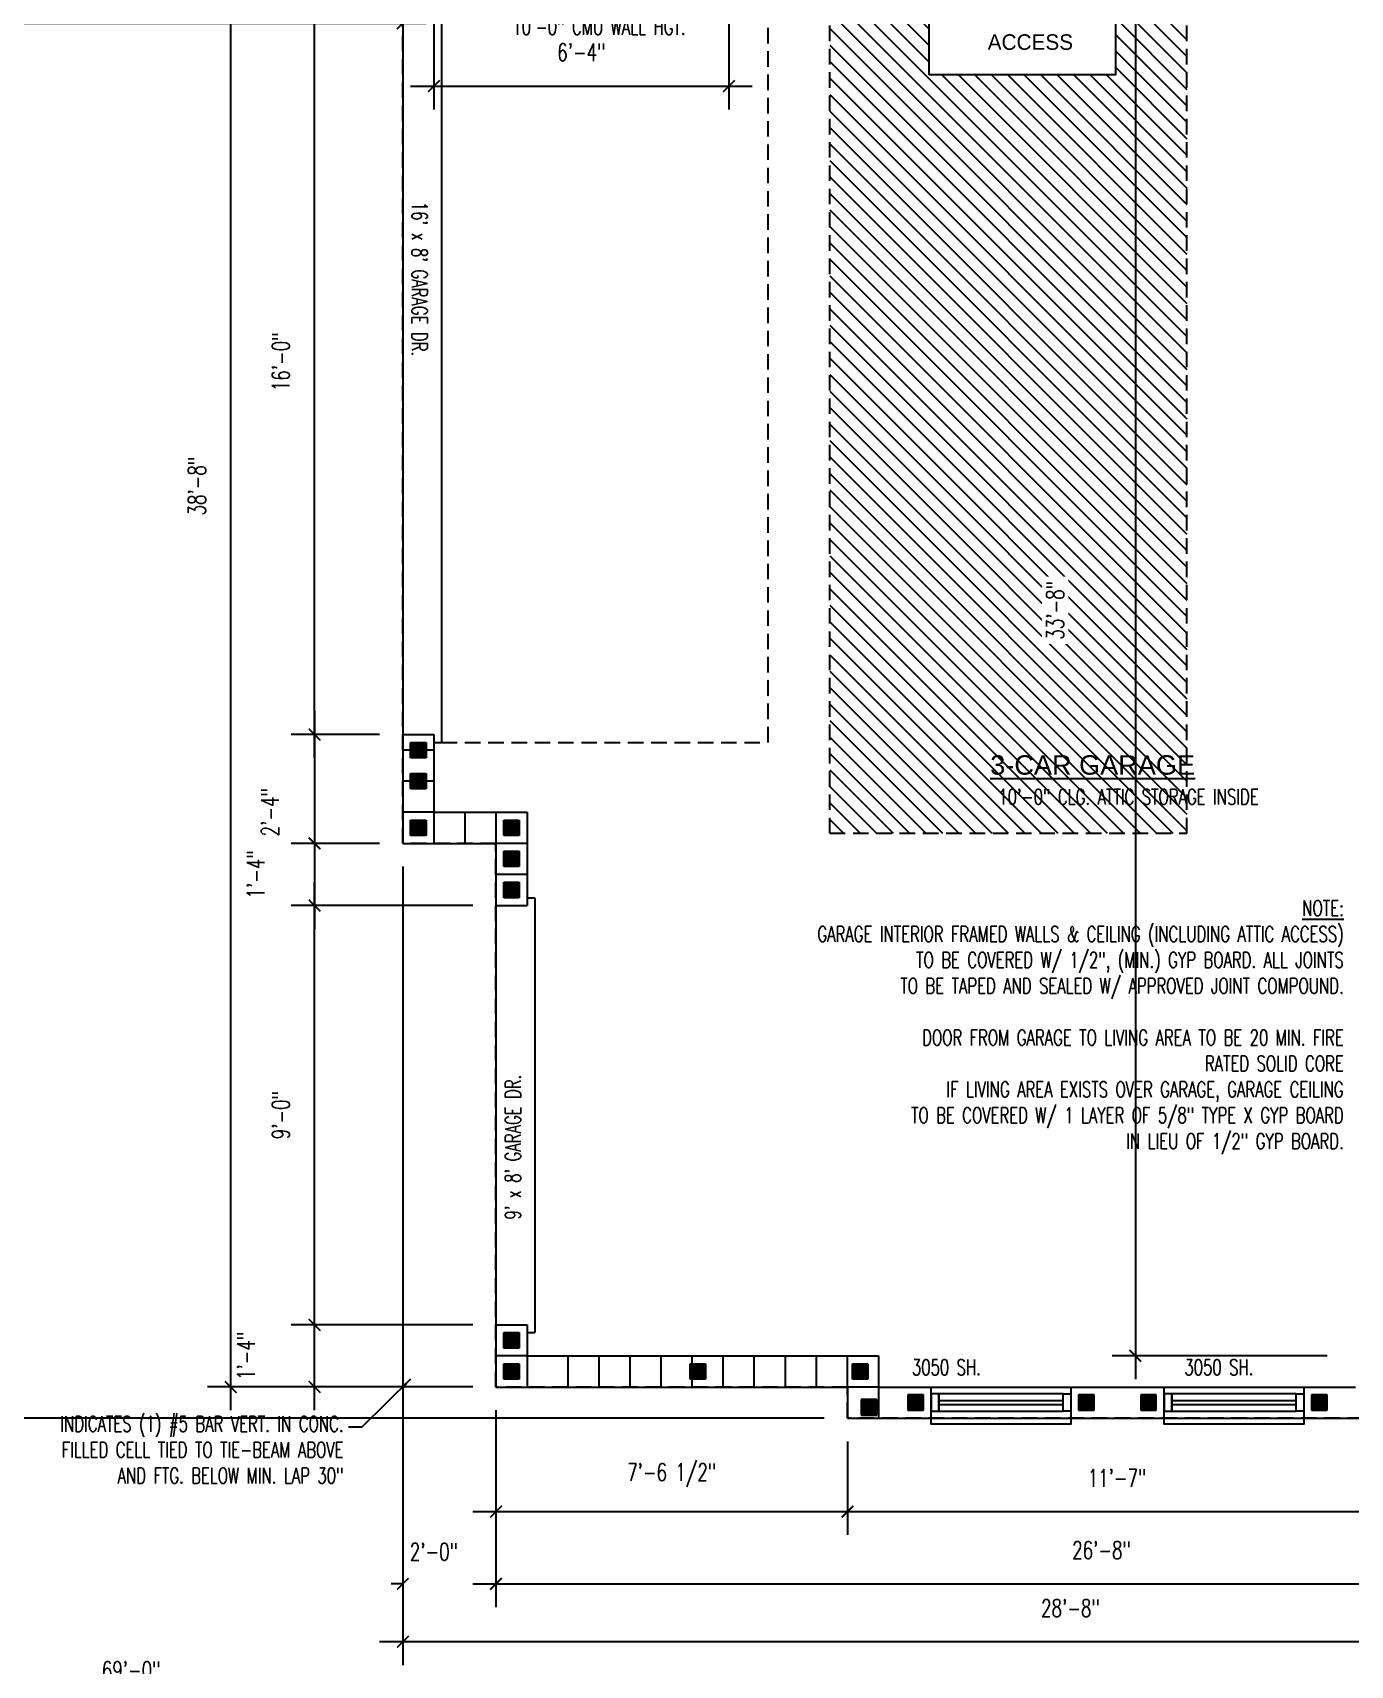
# Model space of a CAD drawing. Header units: inches. Extents: x -25328 to 8149, y -5530 to 4336.
# Drawn here: x -4191.8 to -3852.3, y 1438.1 to 1858.6 of the extents above; entities that cross this region are included whole.
import ezdxf

# ---------------------------------------------------------------- set-up
doc = ezdxf.new("R2010")
doc.units = ezdxf.units.IN
doc.header["$LTSCALE"] = 16
doc.header["$MEASUREMENT"] = 0
doc.linetypes.add('HIDDEN', pattern=[0.375, 0.25, -0.125])
doc.layers.get('0').update_dxf_attribs({"linetype": 'CONTINUOUS'})
doc.layers.get('DEFPOINTS').update_dxf_attribs({"linetype": 'CONTINUOUS'})
doc.layers.add('AREA', color=7, linetype='HIDDEN', plot=False)
for name, color, linetype in [('BLOCK', 8, 'CONTINUOUS'), ('CELLS', 165, 'CONTINUOUS'), ('DIM', 5, 'CONTINUOUS'), ('DIMS', 5, 'CONTINUOUS'), ('DOORS', 1, 'CONTINUOUS'), ('HATCH', 8, 'CONTINUOUS'), ('TEXT', 11, 'CONTINUOUS'), ('TEXT ROOM', 3, 'CONTINUOUS'), ('WALLS EXT', 6, 'CONTINUOUS'), ('WALLS INT', 6, 'CONTINUOUS'), ('WINDOWS', 1, 'CONTINUOUS')]:
    doc.layers.add(name, color=color, linetype=linetype)
doc.styles.add('ARCHM', font='ARCHM.SHX')
doc.styles.add('PAYTAS RM', font='romans.shx', dxfattribs={"width": 0.7, "height": 4.5})
doc.styles.add('PAYTS NOTES', font='romans.shx', dxfattribs={"width": 0.7, "height": 4.5})
doc.styles.add('TEST', font='swissk.ttf', dxfattribs={"height": 4})
doc.dimstyles.new('DIM- PAYTAS', dxfattribs={"dimscale": 48, "dimtxt": 0.1, "dimasz": 0.0625, "dimexe": 0.125, "dimexo": 0.125, "dimgap": 0.125, "dimtad": 1, "dimdec": 1, "dimzin": 3, "dimdsep": 46, "dimlunit": 4, "dimtxsty": 'PAYTAS RM', "dimblk": 'ARCHTICK', "dimcen": 0.09, "dimdle": 0.125, "dimclrd": 5, "dimclre": 5, "dimclrt": 11, "dimadec": 0, "dimazin": 0, "dimtfac": 1, "dimtdec": 1, "dimtofl": 0, "dimtmove": 2, "dimatfit": 3, "dimfxl": 0, "dimfrac": 2, "dimtolj": 1, "dimtzin": 3, "dimarcsym": 0})

# ---------------------------------------------------------------- blocks, each defined once
blk = doc.blocks.new('CELL')
at = {"layer": 'CELLS', "linetype": 'Continuous'}
for p, q in [((-1.99, -1.89), (-1.99, 2.11)), ((-1.99, 2.11), (2.01, 2.11)), ((2.01, 2.11), (2.01, -1.89)), ((2.01, -1.89), (-1.99, -1.89))]:
    blk.add_line(p, q, dxfattribs=at)
for points in [[(-1.99, 2.11), (-1.99, -1.89), (2.01, 2.11), (-0.07, -1.89)], [(2.01, 2.11), (-0.07, -1.89), (2.01, -0.79), (1.71, -1.89)], [(2.01, -0.79), (1.71, -1.89), (2.01, -1.89)]]:
    blk.add_solid(points, dxfattribs=at)
blk = doc.blocks.new('_ArchTick')
at = {"color": 0, "linetype": 'ByBlock', "const_width": 0.15}
blk.add_lwpolyline([(-0.5, -0.5), (0.5, 0.5)], dxfattribs=at)
blk = doc.blocks.new('*D248')
at = {"layer": 'DEFPOINTS', "color": 0, "transparency": 16777216}
for p in [(-4119.13, 1869.81), (-4096.39, 1869.81), (-4096.39, 1677.81)]:
    blk.add_point(p, dxfattribs=at)
at = {"layer": 'DIMS', "color": 5, "lineweight": -2, "transparency": 16777216}
for p, q in [((-4119.13, 1671.81), (-4119.13, 1875.81)), ((-4102.39, 1869.81), (-4125.13, 1869.81)), ((-4102.39, 1677.81), (-4125.13, 1677.81))]:
    blk.add_line(p, q, dxfattribs=at)
at = {"layer": 'DIMS', "color": 5, "lineweight": -2, "transparency": 16777216, "xscale": 3, "yscale": 3, "zscale": 3}
for p, rotation in [((-4119.13, 1869.81), 90), ((-4119.13, 1677.81), 270)]:
    blk.add_blockref('_ArchTick', p, dxfattribs=dict(at, rotation=rotation))
at = {"layer": 'DIMS', "color": 11, "transparency": 16777216, "insert": (-4127.81, 1773.81), "char_height": 4.5, "attachment_point": 5, "rotation": 90, "style": 'PAYTAS RM'}
blk.add_mtext('\\A1;16\'-0"', dxfattribs=at)
blk = doc.blocks.new('*D262')
at = {"layer": 'DEFPOINTS', "color": 0, "transparency": 16777216}
for p in [(-4140.73, 1973.81), (-4129.39, 1973.81), (-4105.76, 1509.81)]:
    blk.add_point(p, dxfattribs=at)
at = {"layer": 'DIMS', "color": 5, "lineweight": -2, "transparency": 16777216}
for p, q in [((-4140.73, 1503.81), (-4140.73, 1979.81)), ((-4135.39, 1973.81), (-4146.73, 1973.81)), ((-4111.76, 1509.81), (-4146.73, 1509.81))]:
    blk.add_line(p, q, dxfattribs=at)
at = {"layer": 'DIMS', "color": 5, "lineweight": -2, "transparency": 16777216, "xscale": 3, "yscale": 3, "zscale": 3}
for p, rotation in [((-4140.73, 1973.81), 90), ((-4140.73, 1509.81), 270)]:
    blk.add_blockref('_ArchTick', p, dxfattribs=dict(at, rotation=rotation))
at = {"layer": 'DIMS', "color": 11, "transparency": 16777216, "insert": (-4149.41, 1741.81), "char_height": 4.5, "attachment_point": 5, "rotation": 90, "style": 'PAYTAS RM'}
blk.add_mtext('\\A1;38\'-8"', dxfattribs=at)
blk = doc.blocks.new('*D275')
at = {"layer": 'DEFPOINTS', "color": 0, "transparency": 16777216}
for p in [(-3981.83, 1501.81), (-3842.95, 1501.81), (-3842.95, 1477.71)]:
    blk.add_point(p, dxfattribs=at)
at = {"layer": 'DIMS', "color": 5, "lineweight": -2, "transparency": 16777216}
for p, q in [((-3981.83, 1495.81), (-3981.83, 1471.71)), ((-3842.95, 1495.81), (-3842.95, 1471.71)), ((-3987.83, 1477.71), (-3836.95, 1477.71))]:
    blk.add_line(p, q, dxfattribs=at)
at = {"layer": 'DIMS', "color": 5, "lineweight": -2, "transparency": 16777216, "xscale": 3, "yscale": 3, "zscale": 3, "rotation": 180}
blk.add_blockref('_ArchTick', (-3981.83, 1477.71), dxfattribs=at)
at = {"layer": 'DIMS', "color": 5, "lineweight": -2, "transparency": 16777216, "xscale": 3, "yscale": 3, "zscale": 3}
blk.add_blockref('_ArchTick', (-3842.95, 1477.71), dxfattribs=at)
at = {"layer": 'DIMS', "color": 11, "transparency": 16777216, "insert": (-3912.39, 1486.39), "char_height": 4.5, "attachment_point": 5, "style": 'PAYTAS RM'}
blk.add_mtext('\\A1;11\'-7"', dxfattribs=at)
blk = doc.blocks.new('*D276')
at = {"layer": 'DEFPOINTS', "color": 0, "transparency": 16777216}
for p in [(-3752.39, 1509.81), (-4072.39, 1491.76), (-3752.39, 1459.12)]:
    blk.add_point(p, dxfattribs=at)
at = {"layer": 'DIMS', "color": 5, "lineweight": -2, "transparency": 16777216}
for p, q in [((-3752.39, 1503.81), (-3752.39, 1453.12)), ((-4072.39, 1485.76), (-4072.39, 1453.12)), ((-4078.39, 1459.12), (-3746.39, 1459.12))]:
    blk.add_line(p, q, dxfattribs=at)
at = {"layer": 'DIMS', "color": 5, "lineweight": -2, "transparency": 16777216, "xscale": 3, "yscale": 3, "zscale": 3, "rotation": 180}
blk.add_blockref('_ArchTick', (-4072.39, 1459.12), dxfattribs=at)
at = {"layer": 'DIMS', "color": 5, "lineweight": -2, "transparency": 16777216, "xscale": 3, "yscale": 3, "zscale": 3}
blk.add_blockref('_ArchTick', (-3752.39, 1459.12), dxfattribs=at)
at = {"layer": 'DIMS', "color": 11, "transparency": 16777216, "insert": (-3916.39, 1467.8), "char_height": 4.5, "attachment_point": 5, "style": 'PAYTAS RM'}
blk.add_mtext('\\A1;26\'-8"', dxfattribs=at)
blk = doc.blocks.new('*D310')
at = {"layer": 'DEFPOINTS', "color": 0, "transparency": 16777216}
for p in [(-3898.39, 1921.81), (-3907.66, 1517.81), (-3852.27, 1517.81)]:
    blk.add_point(p, dxfattribs=at)
at = {"layer": 'DIM', "color": 5, "lineweight": -2, "transparency": 16777216}
for p, q in [((-3907.66, 1927.81), (-3907.66, 1511.81)), ((-3904.39, 1921.81), (-3913.66, 1921.81)), ((-3858.27, 1517.81), (-3913.66, 1517.81))]:
    blk.add_line(p, q, dxfattribs=at)
at = {"layer": 'DIM', "color": 5, "lineweight": -2, "transparency": 16777216, "xscale": 3, "yscale": 3, "zscale": 3}
for p, rotation in [((-3907.66, 1921.81), 90), ((-3907.66, 1517.81), 270)]:
    blk.add_blockref('_ArchTick', p, dxfattribs=dict(at, rotation=rotation))
at = {"layer": 'DIM', "color": 11, "transparency": 16777216, "insert": (-3928.34, 1709.81), "char_height": 4.5, "attachment_point": 5, "rotation": 90, "style": 'PAYTAS RM', "bg_fill": 3, "box_fill_scale": 1.25, "bg_fill_color": 256, "bg_fill_true_color": 13158600, "bg_fill_transparency": 0}
blk.add_mtext('\\A1;33\'-8"', dxfattribs=at)
blk = doc.blocks.new('*D316')
at = {"layer": 'DEFPOINTS', "color": 0, "transparency": 16777216}
for p in [(-4096.39, 1464.59), (-3752.39, 1464.59), (-4096.39, 1444.19)]:
    blk.add_point(p, dxfattribs=at)
at = {"layer": 'DIM', "color": 5, "lineweight": -2, "transparency": 16777216}
for p, q in [((-4096.39, 1458.59), (-4096.39, 1438.19)), ((-3752.39, 1458.59), (-3752.39, 1438.19)), ((-3746.39, 1444.19), (-4102.39, 1444.19))]:
    blk.add_line(p, q, dxfattribs=at)
at = {"layer": 'DIM', "color": 5, "lineweight": -2, "transparency": 16777216, "xscale": 3, "yscale": 3, "zscale": 3, "rotation": 180}
blk.add_blockref('_ArchTick', (-4096.39, 1444.19), dxfattribs=at)
at = {"layer": 'DIM', "color": 5, "lineweight": -2, "transparency": 16777216, "xscale": 3, "yscale": 3, "zscale": 3}
blk.add_blockref('_ArchTick', (-3752.39, 1444.19), dxfattribs=at)
at = {"layer": 'DIM', "color": 11, "transparency": 16777216, "insert": (-3924.39, 1452.87), "char_height": 4.5, "attachment_point": 5, "style": 'PAYTAS RM', "bg_fill": 3, "box_fill_scale": 1.25, "bg_fill_color": 256, "bg_fill_true_color": 13158600, "bg_fill_transparency": 0}
blk.add_mtext('\\A1;28\'-8"', dxfattribs=at)
blk = doc.blocks.new('*D530')
at = {"layer": 'DEFPOINTS', "color": 0, "transparency": 16777216}
for p in [(-4096.39, 1677.81), (-4119.13, 1649.81), (-4096.39, 1649.81)]:
    blk.add_point(p, dxfattribs=at)
at = {"layer": 'WALLS INT', "color": 5, "lineweight": -2, "transparency": 16777216}
for p, q in [((-4119.13, 1683.81), (-4119.13, 1643.81)), ((-4102.39, 1677.81), (-4125.13, 1677.81)), ((-4102.39, 1649.81), (-4125.13, 1649.81))]:
    blk.add_line(p, q, dxfattribs=at)
at = {"layer": 'WALLS INT', "color": 5, "lineweight": -2, "transparency": 16777216, "xscale": 3, "yscale": 3, "zscale": 3}
for p, rotation in [((-4119.13, 1677.81), 90), ((-4119.13, 1649.81), 270)]:
    blk.add_blockref('_ArchTick', p, dxfattribs=dict(at, rotation=rotation))
at = {"layer": 'WALLS INT', "color": 11, "transparency": 16777216, "insert": (-4130.62, 1657.81), "char_height": 4.5, "attachment_point": 5, "rotation": 90, "style": 'PAYTAS RM', "bg_fill": 3, "box_fill_scale": 1.25, "bg_fill_color": 256, "bg_fill_true_color": 13158600, "bg_fill_transparency": 0}
blk.add_mtext('\\A1;2\'-4"', dxfattribs=at)
blk = doc.blocks.new('*D531')
at = {"layer": 'DEFPOINTS', "color": 0, "transparency": 16777216}
for p in [(-4096.39, 1649.81), (-4119.13, 1633.81), (-4072.39, 1633.81)]:
    blk.add_point(p, dxfattribs=at)
at = {"layer": 'WALLS INT', "color": 5, "lineweight": -2, "transparency": 16777216}
for p, q in [((-4119.13, 1655.81), (-4119.13, 1627.81)), ((-4102.39, 1649.81), (-4125.13, 1649.81)), ((-4078.39, 1633.81), (-4125.13, 1633.81))]:
    blk.add_line(p, q, dxfattribs=at)
at = {"layer": 'WALLS INT', "color": 5, "lineweight": -2, "transparency": 16777216, "xscale": 3, "yscale": 3, "zscale": 3}
for p, rotation in [((-4119.13, 1649.81), 90), ((-4119.13, 1633.81), 270)]:
    blk.add_blockref('_ArchTick', p, dxfattribs=dict(at, rotation=rotation))
at = {"layer": 'WALLS INT', "color": 11, "transparency": 16777216, "insert": (-4134.3, 1641.81), "char_height": 4.5, "attachment_point": 5, "rotation": 90, "style": 'PAYTAS RM', "bg_fill": 3, "box_fill_scale": 1.25, "bg_fill_color": 256, "bg_fill_true_color": 13158600, "bg_fill_transparency": 0}
blk.add_mtext('\\A1;1\'-4"', dxfattribs=at)
blk = doc.blocks.new('*D532')
at = {"layer": 'DEFPOINTS', "color": 0, "transparency": 16777216}
for p in [(-4119.13, 1525.81), (-4072.39, 1525.81), (-4072.39, 1509.81)]:
    blk.add_point(p, dxfattribs=at)
at = {"layer": 'WALLS INT', "color": 5, "lineweight": -2, "transparency": 16777216}
for p, q in [((-4119.13, 1503.81), (-4119.13, 1531.81)), ((-4078.39, 1525.81), (-4125.13, 1525.81)), ((-4078.39, 1509.81), (-4125.13, 1509.81))]:
    blk.add_line(p, q, dxfattribs=at)
at = {"layer": 'WALLS INT', "color": 5, "lineweight": -2, "transparency": 16777216, "xscale": 3, "yscale": 3, "zscale": 3}
for p, rotation in [((-4119.13, 1525.81), 90), ((-4119.13, 1509.81), 270)]:
    blk.add_blockref('_ArchTick', p, dxfattribs=dict(at, rotation=rotation))
at = {"layer": 'WALLS INT', "color": 11, "transparency": 16777216, "insert": (-4136.81, 1517.81), "char_height": 4.5, "attachment_point": 5, "rotation": 90, "style": 'PAYTAS RM', "bg_fill": 3, "box_fill_scale": 1.25, "bg_fill_color": 256, "bg_fill_true_color": 13158600, "bg_fill_transparency": 0}
blk.add_mtext('\\A1;1\'-4"', dxfattribs=at)
blk = doc.blocks.new('*D533')
at = {"layer": 'DEFPOINTS', "color": 0, "transparency": 16777216}
for p in [(-4119.13, 1633.81), (-4072.39, 1633.81), (-4072.39, 1525.81)]:
    blk.add_point(p, dxfattribs=at)
at = {"layer": 'WALLS INT', "color": 5, "lineweight": -2, "transparency": 16777216}
for p, q in [((-4119.13, 1519.81), (-4119.13, 1639.81)), ((-4078.39, 1633.81), (-4125.13, 1633.81)), ((-4078.39, 1525.81), (-4125.13, 1525.81))]:
    blk.add_line(p, q, dxfattribs=at)
at = {"layer": 'WALLS INT', "color": 5, "lineweight": -2, "transparency": 16777216, "xscale": 3, "yscale": 3, "zscale": 3}
for p, rotation in [((-4119.13, 1633.81), 90), ((-4119.13, 1525.81), 270)]:
    blk.add_blockref('_ArchTick', p, dxfattribs=dict(at, rotation=rotation))
at = {"layer": 'WALLS INT', "color": 11, "transparency": 16777216, "insert": (-4127.81, 1579.81), "char_height": 4.5, "attachment_point": 5, "rotation": 90, "style": 'PAYTAS RM', "bg_fill": 3, "box_fill_scale": 1.25, "bg_fill_color": 256, "bg_fill_true_color": 13158600, "bg_fill_transparency": 0}
blk.add_mtext('\\A1;9\'-0"', dxfattribs=at)
blk = doc.blocks.new('*D535')
at = {"layer": 'DEFPOINTS', "color": 0, "transparency": 16777216}
for p in [(-4096.39, 1649.81), (-4072.39, 1509.81), (-4072.39, 1459.12)]:
    blk.add_point(p, dxfattribs=at)
at = {"layer": 'WALLS INT', "color": 5, "lineweight": -2, "transparency": 16777216}
for p, q in [((-4096.39, 1643.81), (-4096.39, 1453.12)), ((-4072.39, 1503.81), (-4072.39, 1453.12)), ((-4096.39, 1459.12), (-4099.39, 1459.12)), ((-4072.39, 1459.12), (-4069.39, 1459.12))]:
    blk.add_line(p, q, dxfattribs=at)
at = {"layer": 'WALLS INT', "color": 5, "lineweight": -2, "transparency": 16777216, "xscale": 3, "yscale": 3, "zscale": 3}
blk.add_blockref('_ArchTick', (-4096.39, 1459.12), dxfattribs=at)
at = {"layer": 'WALLS INT', "color": 5, "lineweight": -2, "transparency": 16777216, "xscale": 3, "yscale": 3, "zscale": 3, "rotation": 180}
blk.add_blockref('_ArchTick', (-4072.39, 1459.12), dxfattribs=at)
at = {"layer": 'WALLS INT', "color": 11, "transparency": 16777216, "insert": (-4088.39, 1467.38), "char_height": 4.5, "attachment_point": 5, "style": 'PAYTAS RM', "bg_fill": 3, "box_fill_scale": 1.25, "bg_fill_color": 256, "bg_fill_true_color": 13158600, "bg_fill_transparency": 0}
blk.add_mtext('\\A1;2\'-0"', dxfattribs=at)
blk = doc.blocks.new('*D536')
at = {"layer": 'DEFPOINTS', "color": 0, "transparency": 16777216}
for p in [(-3981.83, 1501.81), (-4072.39, 1491.98), (-3981.83, 1477.71)]:
    blk.add_point(p, dxfattribs=at)
at = {"layer": 'WALLS INT', "color": 5, "lineweight": -2, "transparency": 16777216}
for p, q in [((-3981.83, 1495.81), (-3981.83, 1471.71)), ((-4072.39, 1485.98), (-4072.39, 1471.71)), ((-4078.39, 1477.71), (-3975.83, 1477.71))]:
    blk.add_line(p, q, dxfattribs=at)
at = {"layer": 'WALLS INT', "color": 5, "lineweight": -2, "transparency": 16777216, "xscale": 3, "yscale": 3, "zscale": 3, "rotation": 180}
blk.add_blockref('_ArchTick', (-4072.39, 1477.71), dxfattribs=at)
at = {"layer": 'WALLS INT', "color": 5, "lineweight": -2, "transparency": 16777216, "xscale": 3, "yscale": 3, "zscale": 3}
blk.add_blockref('_ArchTick', (-3981.83, 1477.71), dxfattribs=at)
at = {"layer": 'WALLS INT', "color": 11, "transparency": 16777216, "insert": (-4027.11, 1487.14), "char_height": 4.5, "attachment_point": 5, "style": 'PAYTAS RM', "bg_fill": 3, "box_fill_scale": 1.25, "bg_fill_color": 256, "bg_fill_true_color": 13158600, "bg_fill_transparency": 0}
blk.add_mtext('\\A1;7\'-6 1/2"', dxfattribs=at)
blk = doc.blocks.new('*D556')
at = {"layer": 'DEFPOINTS', "color": 0, "transparency": 16777216}
for p in [(-4580.39, 1865.73), (-3752.39, 1481), (-3752.39, 1428.22)]:
    blk.add_point(p, dxfattribs=at)
at = {"layer": 'WALLS INT', "color": 5, "lineweight": -2, "transparency": 16777216}
for p, q in [((-4580.39, 1859.73), (-4580.39, 1422.22)), ((-3752.39, 1475), (-3752.39, 1422.22)), ((-4586.39, 1428.22), (-3746.39, 1428.22))]:
    blk.add_line(p, q, dxfattribs=at)
at = {"layer": 'WALLS INT', "color": 5, "lineweight": -2, "transparency": 16777216, "xscale": 3, "yscale": 3, "zscale": 3, "rotation": 180}
blk.add_blockref('_ArchTick', (-4580.39, 1428.22), dxfattribs=at)
at = {"layer": 'WALLS INT', "color": 5, "lineweight": -2, "transparency": 16777216, "xscale": 3, "yscale": 3, "zscale": 3}
blk.add_blockref('_ArchTick', (-3752.39, 1428.22), dxfattribs=at)
at = {"layer": 'WALLS INT', "color": 11, "transparency": 16777216, "insert": (-4166.39, 1436.9), "char_height": 4.5, "attachment_point": 5, "style": 'PAYTAS RM', "bg_fill": 3, "box_fill_scale": 1.25, "bg_fill_color": 256, "bg_fill_true_color": 13158600, "bg_fill_transparency": 0}
blk.add_mtext('\\A1;69\'-0"', dxfattribs=at)
blk = doc.blocks.new('*D557')
at = {"layer": 'DEFPOINTS', "color": 0, "transparency": 16777216}
for p in [(-4612, 1885.81), (-4606, 1501.81), (-3981.83, 1501.81)]:
    blk.add_point(p, dxfattribs=at)
at = {"layer": 'WALLS INT', "color": 5, "lineweight": -2, "transparency": 16777216}
for p, q in [((-4606, 1891.81), (-4606, 1495.81)), ((-4606, 1885.81), (-4600, 1885.81)), ((-3987.83, 1501.81), (-4612, 1501.81))]:
    blk.add_line(p, q, dxfattribs=at)
at = {"layer": 'WALLS INT', "color": 5, "lineweight": -2, "transparency": 16777216, "xscale": 3, "yscale": 3, "zscale": 3}
for p, rotation in [((-4606, 1885.81), 90), ((-4606, 1501.81), 270)]:
    blk.add_blockref('_ArchTick', p, dxfattribs=dict(at, rotation=rotation))
at = {"layer": 'WALLS INT', "color": 11, "transparency": 16777216, "insert": (-4614.67, 1693.81), "char_height": 4.5, "attachment_point": 5, "rotation": 90, "style": 'PAYTAS RM', "bg_fill": 3, "box_fill_scale": 1.25, "bg_fill_color": 256, "bg_fill_true_color": 13158600, "bg_fill_transparency": 0}
blk.add_mtext('\\A1;32\'-0"', dxfattribs=at)
blk = doc.blocks.new('*D1094')
at = {"layer": 'DEFPOINTS', "color": 0, "transparency": 16777216}
for p in [(-4012.39, 1897.81), (-4088.39, 1889.68), (-4012.39, 1844.84)]:
    blk.add_point(p, dxfattribs=at)
at = {"layer": 'DIM', "color": 5, "lineweight": -2, "transparency": 16777216}
for p, q in [((-4012.39, 1891.81), (-4012.39, 1838.84)), ((-4088.39, 1883.68), (-4088.39, 1838.84)), ((-4094.39, 1844.84), (-4006.39, 1844.84))]:
    blk.add_line(p, q, dxfattribs=at)
at = {"layer": 'DIM', "color": 5, "lineweight": -2, "transparency": 16777216, "xscale": 3, "yscale": 3, "zscale": 3, "rotation": 180}
blk.add_blockref('_ArchTick', (-4088.39, 1844.84), dxfattribs=at)
at = {"layer": 'DIM', "color": 5, "lineweight": -2, "transparency": 16777216, "xscale": 3, "yscale": 3, "zscale": 3}
blk.add_blockref('_ArchTick', (-4012.39, 1844.84), dxfattribs=at)
at = {"layer": 'DIM', "color": 11, "transparency": 16777216, "insert": (-4050.39, 1853.52), "char_height": 4.5, "attachment_point": 5, "style": 'PAYTAS RM', "bg_fill": 3, "box_fill_scale": 1.25, "bg_fill_color": 256, "bg_fill_true_color": 13158600, "bg_fill_transparency": 0}
blk.add_mtext('\\A1;6\'-4"', dxfattribs=at)
blk = doc.blocks.new('*D1127')
at = {"layer": 'DEFPOINTS', "color": 0, "transparency": 16777216}
for p in [(-4205.39, 1900.81), (-4096.39, 1861.01), (-4096.39, 1856.19)]:
    blk.add_point(p, dxfattribs=at)
at = {"layer": 'DIM', "color": 5, "lineweight": -2, "transparency": 16777216}
for p, q in [((-4205.39, 1894.81), (-4205.39, 1855.01)), ((-4096.39, 1862.19), (-4096.39, 1867.01)), ((-4211.39, 1861.01), (-4090.39, 1861.01))]:
    blk.add_line(p, q, dxfattribs=at)
at = {"layer": 'DIM', "color": 5, "lineweight": -2, "transparency": 16777216, "xscale": 3, "yscale": 3, "zscale": 3, "rotation": 180}
blk.add_blockref('_ArchTick', (-4205.39, 1861.01), dxfattribs=at)
at = {"layer": 'DIM', "color": 5, "lineweight": -2, "transparency": 16777216, "xscale": 3, "yscale": 3, "zscale": 3}
blk.add_blockref('_ArchTick', (-4096.39, 1861.01), dxfattribs=at)
at = {"layer": 'DIM', "color": 11, "transparency": 16777216, "insert": (-4150.89, 1869.69), "char_height": 4.5, "attachment_point": 5, "style": 'PAYTAS RM', "bg_fill": 3, "box_fill_scale": 1.25, "bg_fill_color": 256, "bg_fill_true_color": 13158600, "bg_fill_transparency": 0}
blk.add_mtext('\\A1;9\'-1"', dxfattribs=at)

msp = doc.modelspace()

# ---------------------------------------------------------------- hatches: boundary and pattern name
at = {"layer": 'HATCH'}
h = msp.add_hatch(dxfattribs=at)
h.set_pattern_fill('ANSI31', color=256, scale=24, angle=270, style=0)
h.set_pattern_definition([(315, (0, 20), (2.1213203, 2.1213203), [])])
h.paths.add_polyline_path([(-3986.39364874, 1652.4010202), (-3894.39364874, 1652.4010202), (-3894.39364874, 1891.02788497), (-3986.39364874, 1891.02788497)])
h.paths.add_polyline_path([(-3960.79917642, 1847.68867059), (-3960.79917642, 1877.68867059), (-3912.79917642, 1877.68867059), (-3912.79917642, 1847.68867059)], flags=16)
h.paths.add_polyline_path([(-4001.16864874, 1883.28329613), (-3983.61864874, 1883.28329613), (-3983.61864874, 1890.89043898), (-4001.16864874, 1890.89043898)], flags=9)
h.paths.add_polyline_path([(-3947.30265631, 1858.5463319), (-3915.3978944, 1858.5463319), (-3915.3978944, 1865.68918905), (-3947.30265631, 1865.68918905)], flags=8)
h.paths.add_polyline_path([(-3946.70494582, 1853.16497752), (-3922.41923153, 1853.16497752), (-3922.41923153, 1859.16497752), (-3946.70494582, 1859.16497752)], flags=8)
h.paths.add_polyline_path([(-3943.96689793, 1658.03987941), (-3866.10023127, 1658.03987941), (-3866.10023127, 1664.80178417), (-3943.96689793, 1664.80178417)], flags=9)
h.paths.add_polyline_path([(-3946.3714085, 1666.0435607), (-3886.89754564, 1666.0435607), (-3886.89754564, 1673.94580102), (-3946.3714085, 1673.94580102)], flags=9)

# ---------------------------------------------------------------- linework, layer by layer
at = {"layer": 'BLOCK'}
msp.add_lwpolyline([(-3960.79917642, 1847.68867059), (-3960.79917642, 1877.68867059), (-3912.79917642, 1877.68867059), (-3912.79917642, 1847.68867059)], close=True, dxfattribs=at)
at = {"layer": 'DOORS', "color": 8, "linetype": 'HIDDEN'}
for p, q in [((-3986.39364874, 1652.4010202), (-3986.39364874, 1891.02788497)), ((-3894.39364874, 1652.4010202), (-3894.39364874, 1891.02788497)), ((-4002.39364874, 1871.80728168), (-4002.39364874, 1675.80728168)), ((-4086.39364874, 1675.80728168), (-4002.39364874, 1675.80728168)), ((-3986.39364874, 1652.4010202), (-3894.39364874, 1652.4010202))]:
    msp.add_line(p, q, dxfattribs=at)
at = {"layer": 'WALLS EXT'}
for p, q in [((-4096.39364874, 1934.55728168), (-4096.39364874, 1649.80728168)), ((-4096.39364874, 1677.80728168), (-4088.39364874, 1677.80728168)), ((-4096.39364874, 1677.80728168), (-4088.39364874, 1677.80728168)), ((-4088.39364874, 1677.80728168), (-4088.39364874, 1657.80728168)), ((-4088.39364874, 1677.80728168), (-4088.39364874, 1657.80728168)), ((-4088.39364874, 1657.80728168), (-4088.39364874, 1657.80728168)), ((-4088.39364874, 1657.80728168), (-4064.39364874, 1657.80728168)), ((-4064.39364874, 1657.80728168), (-4064.39364874, 1633.80728168)), ((-4096.39364874, 1653.80728168), (-4096.39364874, 1653.80728168)), ((-4096.39364874, 1649.80728168), (-4072.39364874, 1649.80728168)), ((-4072.39364874, 1649.80728168), (-4072.39364874, 1509.80728168)), ((-4064.39364874, 1635.80728168), (-4062.39364874, 1635.80728168)), ((-4062.39364874, 1635.80728168), (-4062.39364874, 1523.80728168)), ((-4072.39364874, 1633.80728168), (-4064.39364874, 1633.80728168)), ((-4072.39364874, 1525.80728168), (-4064.39364874, 1525.80728168)), ((-4064.39364874, 1525.80728168), (-4064.39364874, 1521.80728168)), ((-4064.39364874, 1523.80728168), (-4062.39364874, 1523.80728168)), ((-4064.39364874, 1521.80728168), (-4064.39364874, 1517.80728168)), ((-4064.39364874, 1517.80728168), (-3973.83235724, 1517.80728168)), ((-3973.83235724, 1517.80728168), (-3973.83235724, 1509.80728168)), ((-4072.39364874, 1509.80728168), (-3981.83235724, 1509.80728168)), ((-4072.39364874, 1509.80728168), (-4064.39364874, 1509.80728168)), ((-3981.83235724, 1509.80728168), (-3981.83235724, 1501.80728168)), ((-3973.83235724, 1509.80728168), (-3850.95494024, 1509.80728168)), ((-3981.83235724, 1501.80728168), (-3842.95494024, 1501.80728168)), ((-3924.26864874, 1501.80726642), (-3900.26864874, 1501.80726642))]:
    msp.add_line(p, q, dxfattribs=at)
at = {"layer": 'WINDOWS'}
for p, q in [((-4086.39364874, 1871.80728168), (-4086.39364874, 1675.80728168)), ((-4088.39364874, 1675.80728168), (-4086.39364874, 1675.80728168)), ((-3958.26864874, 1508.04943533), (-3960.26864874, 1508.04943533)), ((-3960.26864874, 1508.04943533), (-3960.26864874, 1503.54943533)), ((-3926.26864874, 1508.04943533), (-3958.26864874, 1508.04943533)), ((-3958.26864874, 1505.79943533), (-3958.26864874, 1508.04943533)), ((-3958.26864874, 1508.04943533), (-3958.26864874, 1503.54943533)), ((-3958.26864874, 1506.29943533), (-3926.26864874, 1506.29943533)), ((-3958.26864874, 1503.54943533), (-3958.26864874, 1505.79943533)), ((-3958.26864874, 1505.29943533), (-3926.26864874, 1505.29943533)), ((-3926.26864874, 1505.79943533), (-3926.26864874, 1508.04943533)), ((-3926.26864874, 1503.54943533), (-3926.26864874, 1508.04943533)), ((-3926.26864874, 1508.04943533), (-3924.26864874, 1508.04943533)), ((-3926.26864874, 1503.54943533), (-3926.26864874, 1508.04943533)), ((-3924.26864874, 1508.04943533), (-3924.26864874, 1503.54943533)), ((-3898.26864874, 1508.04943533), (-3900.26864874, 1508.04943533)), ((-3900.26864874, 1508.04943533), (-3900.26864874, 1503.54943533)), ((-3866.26864874, 1508.04943533), (-3898.26864874, 1508.04943533)), ((-3898.26864874, 1505.79943533), (-3898.26864874, 1508.04943533)), ((-3898.26864874, 1508.04943533), (-3898.26864874, 1503.54943533)), ((-3898.26864874, 1506.29943533), (-3866.26864874, 1506.29943533)), ((-3898.26864874, 1503.54943533), (-3898.26864874, 1505.79943533)), ((-3898.26864874, 1505.29943533), (-3866.26864874, 1505.29943533)), ((-3866.26864874, 1505.79943533), (-3866.26864874, 1508.04943533)), ((-3866.26864874, 1503.54943533), (-3866.26864874, 1508.04943533)), ((-3866.26864874, 1508.04943533), (-3864.26864874, 1508.04943533)), ((-3866.26864874, 1503.54943533), (-3866.26864874, 1508.04943533)), ((-3864.26864874, 1508.04943533), (-3864.26864874, 1503.54943533)), ((-3960.26864874, 1503.54943533), (-3958.26864874, 1503.54943533)), ((-3958.26864874, 1503.54943533), (-3926.26864874, 1503.54943533)), ((-3924.26864874, 1503.54943533), (-3926.26864874, 1503.54943533)), ((-3900.26864874, 1503.54943533), (-3898.26864874, 1503.54943533)), ((-3898.26864874, 1503.54943533), (-3866.26864874, 1503.54943533)), ((-3864.26864874, 1503.54943533), (-3866.26864874, 1503.54943533))]:
    msp.add_line(p, q, dxfattribs=at)
for points in [[(-3924.26864874, 1509.80728168), (-3924.26864874, 1500.24976353), (-3960.26864874, 1500.24976353), (-3960.26864874, 1509.80728168)], [(-3864.26864874, 1509.80728168), (-3864.26864874, 1500.24976353), (-3900.26864874, 1500.24976353), (-3900.26864874, 1509.80728168)]]:
    msp.add_lwpolyline(points, dxfattribs=at)

# ---------------------------------------------------------------- block references
at = {"layer": 'CELLS', "rotation": 90.00000000000001}
for p in [(-4092.2829758, 1673.80077024), (-4092.2829758, 1673.80077024), (-4092.2829758, 1653.80077024), (-4092.2829758, 1653.80077024), (-4020.2829758, 1513.80077024), (-3978.4716843, 1513.80077024)]:
    msp.add_blockref('CELL', p, dxfattribs=at)
at = {"layer": 'CELLS', "xscale": -1, "rotation": 270}
for p in [(-3976.40638056, 1504.5364154), (-3964.37932169, 1505.80075498), (-3920.37932169, 1505.80077024), (-3904.37932169, 1505.80075498), (-3860.37932169, 1505.80077024)]:
    msp.add_blockref('CELL', p, dxfattribs=at)
at = {"layer": 'WALLS EXT', "rotation": 90.00000000000001}
for p in [(-4092.2829758, 1673.80077024), (-4092.2829758, 1673.80077024), (-4092.2829758, 1653.80077024), (-4068.2829758, 1653.80077024), (-4068.2829758, 1637.80077024), (-4068.2829758, 1637.80077024)]:
    msp.add_blockref('CELL', p, dxfattribs=at)

# ---------------------------------------------------------------- texts
at = {"layer": 'TEXT', "style": 'ARCHM'}
msp.add_text('ACCESS', height=4, dxfattribs=at).set_placement((-3945.70494582, 1854.16497752))
at = {"layer": 'TEXT', "style": 'PAYTS NOTES', "width": 0.7}
for s, rotation, p in [("16' x 8' GARAGE DR.", 270, (-4094.07383742, 1815.01346158)), ("9' x 8' GARAGE DR.", 90, (-4066.02902563, 1552.90597386))]:
    msp.add_text(s, height=4, rotation=rotation, dxfattribs=at).set_placement(p)
at = {"layer": 'TEXT', "char_height": 4, "style": 'PAYTS NOTES'}
for s, insert, width, attachment_point in [('\\pt4.004,8.009,12;10\'-0" CLG. ATTIC STORAGE INSIDE ', (-3942.96689793, 1663.80178417), 83.9529322576, 1), ('{\\LNOTE:\\P}GARAGE INTERIOR FRAMED WALLS & CEILING (INCLUDING ATTIC ACCESS)\\PTO BE COVERED W/ 1/2", (MIN.) GYP BOARD. ALL JOINTS\\PTO BE TAPED AND SEALED W/ APPROVED JOINT COMPOUND.\\P\\PDOOR FROM GARAGE TO LIVING AREA TO BE 20 MIN. FIRE\\PRATED SOLID CORE\\PIF LIVING AREA EXISTS OVER GARAGE, GARAGE CEILING\\PTO BE COVERED W/ 1 LAYER OF 5/8" TYPE X GYP BOARD\\PIN LIEU OF 1/2" GYP BOARD.', (-3853.98058861, 1635.12408491), 177.4620267974, 3), ('\\A1; 3050 SH. ', (-3967.14968093, 1516.87588875), 86.250123849, 1), ('INDICATES (1) #5 BAR VERT. IN CONC. FILLED CELL TIED TO TIE-BEAM ABOVE AND FTG. BELOW MIN. LAP 30"', (-4111.66838999, 1502.30357972), 86.0172270015, 3)]:
    msp.add_mtext(s, dxfattribs=dict(at, insert=insert, width=width, attachment_point=attachment_point))
at = {"layer": 'TEXT ROOM', "style": 'TEST'}
msp.add_text('%%U3-CAR GARAGE', height=5, dxfattribs=at).set_placement((-3945.05436845, 1667.49977251))

# ---------------------------------------------------------------- dimensions: what is measured, and where the dimension line sits
at = {"layer": 'DIMS'}
for base, p1, p2, angle, picture, middle in [((-4140.73411657, 1973.80728168), (-4105.76401156, 1509.80728168), (-4129.39364874, 1973.80728168), 90, '*D262', (-4149.412688, 1741.80728168)), ((-4119.13437437, 1869.80728168), (-4096.39364874, 1677.80728168), (-4096.39364874, 1869.80728168), 90, '*D248', (-4127.8129458, 1773.80728168)), ((-3842.95494024, 1477.71407912), (-3981.83235724, 1501.80728168), (-3842.95494024, 1501.80728168), 0, '*D275', (-3912.39364874, 1486.39265055))]:
    dim = msp.add_linear_dim(base=base, p1=p1, p2=p2, angle=angle, dimstyle='DIM- PAYTAS', dxfattribs=at)
    dim.commit()
    dim.dimension.update_dxf_attribs({"geometry": picture, "text_midpoint": middle})
dim = msp.add_linear_dim(base=(-3752.39364874, 1459.1232022), p1=(-4072.39364874, 1491.7606804), p2=(-3752.39364874, 1509.80728168), angle=0, dimstyle='DIM- PAYTAS', dxfattribs=at)
dim.commit()
dim.dimension.update_dxf_attribs({"geometry": '*D276', "text_midpoint": (-3916.39364874, 1467.80177363), "dimtype": 160})

# ---------------------------------------------------------------- leaders
msp.add_leader([(-4094.39364874, 1511.80993976), (-4106.94773876, 1499.45334724), (-4110.43252405, 1499.45334724)], dimstyle='DIM- PAYTAS', override={"dimgap": 0.125, "dimtad": 0}, dxfattribs=at)

# ---------------------------------------------------------------- next in the draw order: dimensions: what is measured, and where the dimension line sits
at = {"layer": 'DIM'}
dim = msp.add_linear_dim(base=(-3907.66074652, 1517.80728168), p1=(-3898.39364874, 1921.80728168), p2=(-3852.26864874, 1517.80728168), angle=90, dimstyle='DIM- PAYTAS', override={"dimtfill": 1, "dimarcsym": 2}, dxfattribs=at)
dim.commit()
dim.dimension.update_dxf_attribs({"geometry": '*D310', "text_midpoint": (-3928.33931795, 1709.80728168), "dimtype": 160})
dim = msp.add_linear_dim(base=(-4096.39364874, 1444.18820857), p1=(-3752.39364874, 1464.59070988), p2=(-4096.39364874, 1464.59070988), angle=180, dimstyle='DIM- PAYTAS', override={"dimtfill": 1, "dimarcsym": 2}, dxfattribs=at)
dim.commit()
dim.dimension.update_dxf_attribs({"geometry": '*D316', "text_midpoint": (-3924.39364874, 1452.86678)})
at = {"layer": 'WALLS INT'}
dim = msp.add_linear_dim(base=(-4119.13437437, 1649.80728168), p1=(-4096.39364874, 1677.80728168), p2=(-4096.39364874, 1649.80728168), angle=90, dimstyle='DIM- PAYTAS', override={"dimtfill": 1, "dimarcsym": 2}, dxfattribs=at)
dim.commit()
dim.dimension.update_dxf_attribs({"geometry": '*D530', "text_midpoint": (-4130.62275731, 1657.80728168), "dimtype": 160})
dim = msp.add_linear_dim(base=(-4119.13437437, 1525.80728168), p1=(-4072.39364874, 1509.80728168), p2=(-4072.39364874, 1525.80728168), angle=90, dimstyle='DIM- PAYTAS', override={"dimtfill": 1, "dimarcsym": 2}, dxfattribs=at)
dim.commit()
dim.dimension.update_dxf_attribs({"geometry": '*D532', "text_midpoint": (-4136.8129458, 1517.80728168)})

# ---------------------------------------------------------------- next in the draw order: block references
at = {"layer": 'WALLS EXT', "rotation": 90.00000000000001}
msp.add_blockref('CELL', (-4068.2829758, 1513.80077024), dxfattribs=at)

# ---------------------------------------------------------------- next in the draw order: dimensions: what is measured, and where the dimension line sits
at = {"layer": 'WALLS INT'}
dim = msp.add_linear_dim(base=(-4119.13437437, 1633.80728168), p1=(-4096.39364874, 1649.80728168), p2=(-4072.39364874, 1633.80728168), angle=90, dimstyle='DIM- PAYTAS', override={"dimtfill": 1, "dimarcsym": 2}, dxfattribs=at)
dim.commit()
dim.dimension.update_dxf_attribs({"geometry": '*D531', "text_midpoint": (-4134.30489609, 1641.80728168), "dimtype": 160})

# ---------------------------------------------------------------- next in the draw order: dimensions: what is measured, and where the dimension line sits
dim = msp.add_linear_dim(base=(-4119.13437437, 1633.80728168), p1=(-4072.39364874, 1525.80728168), p2=(-4072.39364874, 1633.80728168), angle=90, dimstyle='DIM- PAYTAS', override={"dimtfill": 1, "dimarcsym": 2}, dxfattribs=at)
dim.commit()
dim.dimension.update_dxf_attribs({"geometry": '*D533', "text_midpoint": (-4127.8129458, 1579.80728168)})

# ---------------------------------------------------------------- next in the draw order: block references
at = {"layer": 'WALLS EXT', "rotation": 90.00000000000001}
msp.add_blockref('CELL', (-4068.2829758, 1521.80077024), dxfattribs=at)

# ---------------------------------------------------------------- next in the draw order: dimensions: what is measured, and where the dimension line sits
at = {"layer": 'WALLS INT'}
dim = msp.add_linear_dim(base=(-4072.39364874, 1459.1232022), p1=(-4096.39364874, 1649.80728168), p2=(-4072.39364874, 1509.80728168), dimstyle='DIM- PAYTAS', override={"dimtfill": 1, "dimarcsym": 2}, dxfattribs=at)
dim.commit()
dim.dimension.update_dxf_attribs({"geometry": '*D535', "text_midpoint": (-4088.39364874, 1467.38313847), "dimtype": 160})

# ---------------------------------------------------------------- next in the draw order: block references
at = {"layer": 'WALLS EXT', "rotation": 90.00000000000001}
msp.add_blockref('CELL', (-4068.2829758, 1645.80077024), dxfattribs=at)

# ---------------------------------------------------------------- next in the draw order: dimensions: what is measured, and where the dimension line sits
at = {"layer": 'WALLS INT'}
dim = msp.add_linear_dim(base=(-3981.83235724, 1477.71407912), p1=(-4072.39364874, 1491.97843135), p2=(-3981.83235724, 1501.80728168), dimstyle='DIM- PAYTAS', override={"dimtfill": 1, "dimarcsym": 2}, dxfattribs=at)
dim.commit()
dim.dimension.update_dxf_attribs({"geometry": '*D536', "text_midpoint": (-4027.11300299, 1487.14265055)})

# ---------------------------------------------------------------- next in the draw order: dimensions: what is measured, and where the dimension line sits
dim = msp.add_linear_dim(base=(-3752.39364874, 1428.22006682), p1=(-4580.39364874, 1865.73069249), p2=(-3752.39364874, 1481.00118574), dimstyle='DIM- PAYTAS', override={"dimtfill": 1, "dimarcsym": 2}, dxfattribs=at)
dim.commit()
dim.dimension.update_dxf_attribs({"geometry": '*D556', "text_midpoint": (-4166.39364874, 1436.89863825)})

# ---------------------------------------------------------------- next in the draw order: linework, layer by layer
at = {"layer": 'BLOCK'}
msp.add_line((-3973.83235724, 1509.80728168), (-3973.83235724, 1501.80728168), dxfattribs=at)

# ---------------------------------------------------------------- next in the draw order: texts
at = {"layer": 'TEXT', "insert": (-3895.01257184, 1516.87588875), "char_height": 4, "width": 86.250123849, "attachment_point": 1, "style": 'PAYTS NOTES'}
msp.add_mtext('\\A1;3050 SH. ', dxfattribs=at)

# ---------------------------------------------------------------- next in the draw order: dimensions: what is measured, and where the dimension line sits
at = {"layer": 'WALLS INT'}
dim = msp.add_linear_dim(base=(-4605.99531765, 1501.80728168), p1=(-4611.99531765, 1885.80728168), p2=(-3981.83235724, 1501.80728168), angle=90, dimstyle='DIM- PAYTAS', override={"dimtfill": 1, "dimarcsym": 2}, dxfattribs=at)
dim.commit()
dim.dimension.update_dxf_attribs({"geometry": '*D557', "text_midpoint": (-4614.67388908, 1693.80728168)})

# ---------------------------------------------------------------- next in the draw order: linework, layer by layer
at = {"layer": 'BLOCK'}
for p, q in [((-4088.39364874, 1673.80728168), (-4096.39364874, 1673.80728168)), ((-4088.39364874, 1665.80728168), (-4096.39364874, 1665.80728168)), ((-4088.39364874, 1657.80728168), (-4096.39364874, 1657.80728168)), ((-4088.39364874, 1657.80728168), (-4088.39364874, 1649.80728168)), ((-4080.39364874, 1657.80728168), (-4080.39364874, 1649.80728168)), ((-4072.39364874, 1657.80728168), (-4072.39364874, 1649.80728168)), ((-4064.39364874, 1649.80728168), (-4072.39364874, 1649.80728168)), ((-4064.39364874, 1641.80728168), (-4072.39364874, 1641.80728168)), ((-4064.39364874, 1517.80728168), (-4072.39364874, 1517.80728168)), ((-4064.39364874, 1517.80728168), (-4064.39364874, 1509.80728168)), ((-4053.83235724, 1509.80728168), (-4053.83235724, 1517.80728168)), ((-4045.83235724, 1509.80728168), (-4045.83235724, 1517.80728168)), ((-4037.83235724, 1509.80728168), (-4037.83235724, 1517.80728168)), ((-4029.83235724, 1509.80728168), (-4029.83235724, 1517.80728168)), ((-4021.83235724, 1509.80728168), (-4021.83235724, 1517.80728168)), ((-4013.83235724, 1509.80728168), (-4013.83235724, 1517.80728168)), ((-4005.83235724, 1509.80728168), (-4005.83235724, 1517.80728168)), ((-3997.83235724, 1509.80728168), (-3997.83235724, 1517.80728168)), ((-3989.83235724, 1509.80728168), (-3989.83235724, 1517.80728168)), ((-3981.83235724, 1509.80728168), (-3981.83235724, 1517.80728168)), ((-3973.83235724, 1509.80728168), (-3981.83235724, 1509.80728168))]:
    msp.add_line(p, q, dxfattribs=at)
at = {"layer": 'DIM'}
msp.add_line((-4072.39364874, 1517.80728168), (-4072.39364874, 1517.80728168), dxfattribs=at)

# ---------------------------------------------------------------- next in the draw order: block references
at = {"layer": 'WALLS EXT', "rotation": 90.00000000000001}
msp.add_blockref('CELL', (-4092.2829758, 1665.80077024), dxfattribs=at)

# ---------------------------------------------------------------- next in the draw order: dimensions: what is measured, and where the dimension line sits
at = {"layer": 'DIM'}
dim = msp.add_linear_dim(base=(-4012.39364874, 1844.84129406), p1=(-4088.39364874, 1889.6758396), p2=(-4012.39364874, 1897.80728168), dimstyle='DIM- PAYTAS', override={"dimtfill": 1, "dimarcsym": 2}, dxfattribs=at)
dim.commit()
dim.dimension.update_dxf_attribs({"geometry": '*D1094', "text_midpoint": (-4050.39364874, 1853.51986549)})

# ---------------------------------------------------------------- next in the draw order: linework, layer by layer
at = {"layer": 'AREA'}
msp.add_lwpolyline([(-4096.39364874, 1897.80728168), (-4012.39364874, 1897.80728168), (-4012.39364874, 1921.80728168), (-3802.39364874, 1921.80728168), (-3794.39364874, 1929.80728168), (-3752.39364874, 1929.80728168), (-3752.39364874, 1509.80728168), (-3842.95494024, 1509.80728168), (-3842.95494024, 1501.80728168), (-3981.83235724, 1501.80728168), (-3981.83235724, 1509.80728168), (-4072.39364874, 1509.80728168), (-4072.39364874, 1649.80728168), (-4096.39364874, 1649.80728168), (-4096.39364874, 1897.80728168)], dxfattribs=at)

# ---------------------------------------------------------------- next in the draw order: texts
at = {"layer": 'TEXT', "insert": (-4068.16497162, 1862.04887823), "char_height": 4, "width": 63.7115776147, "attachment_point": 1, "style": 'PAYTS NOTES'}
msp.add_mtext('\\A1;10\'-0" CMU WALL HGT.', dxfattribs=at)

# ---------------------------------------------------------------- next in the draw order: dimensions: what is measured, and where the dimension line sits
at = {"layer": 'DIM'}
dim = msp.add_linear_dim(base=(-4096.39364874, 1861.01451297), p1=(-4205.39364874, 1900.80728168), p2=(-4096.39364874, 1856.1940507), dimstyle='DIM- PAYTAS', override={"dimtfill": 1, "dimarcsym": 2}, dxfattribs=at)
dim.commit()
dim.dimension.update_dxf_attribs({"geometry": '*D1127', "text_midpoint": (-4150.89364874, 1869.6930844)})

doc.saveas('drawing.dxf')
